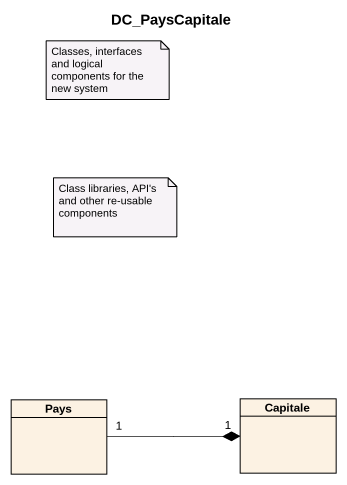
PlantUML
@startuml
title DC_PaysCapitale
hide circle
hide empty members
class Pays
class Capitale
Pays "1" -right-* "1" Capitale
note as N1
  Classes, interfaces and logical components for the new system
end note
note as N2
  Class libraries, API's and other re-usable components
end note
@enduml
